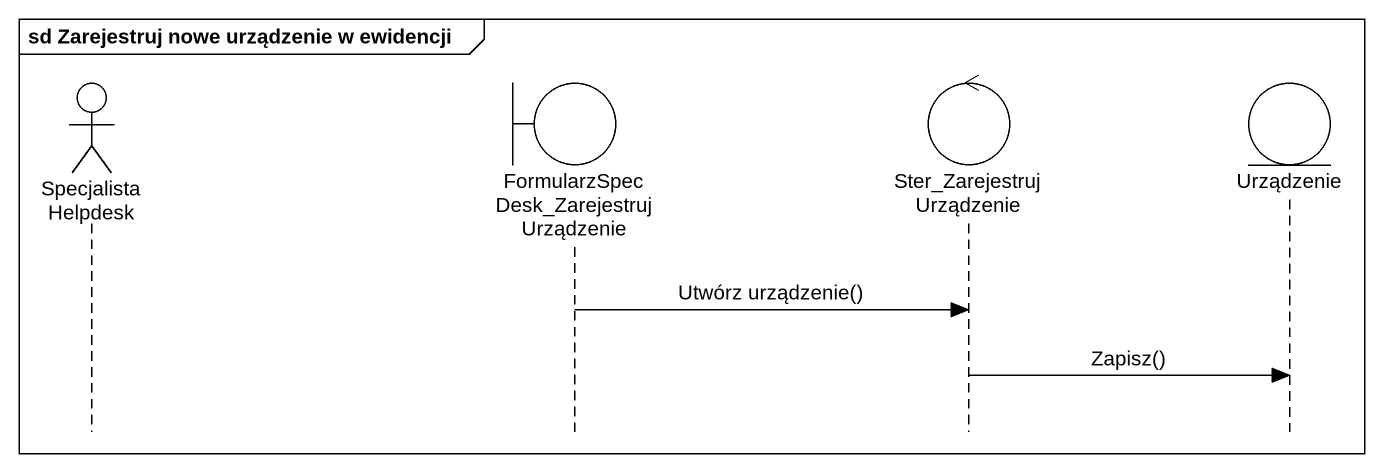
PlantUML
@startuml
mainframe sd Zarejestruj nowe urządzenie w ewidencji
hide footbox
actor "Specjalista Helpdesk" as Specjalista_Helpdesk
boundary "FormularzSpecDesk_ZarejestrujUrządzenie" as FormularzSpecDesk
control Ster_ZarejestrujUrządzenie
entity Urządzenie

FormularzSpecDesk -> Ster_ZarejestrujUrządzenie : Utwórz urządzenie()
Ster_ZarejestrujUrządzenie -> Urządzenie : Zapisz()
@enduml
